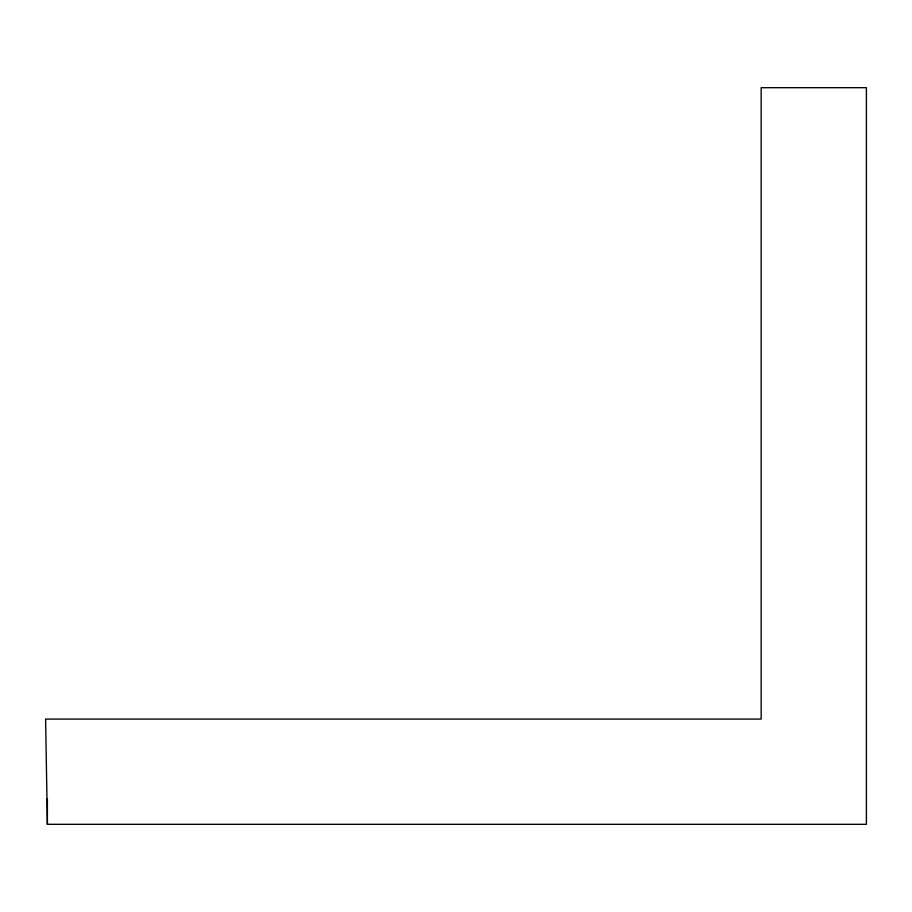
<?xml version="1.0" encoding="UTF-8"?>
<svg xmlns="http://www.w3.org/2000/svg" width="912" height="912" viewBox="0 0 912 912"><rect width="100%" height="100%" fill="white"/><g stroke="black" fill="none" stroke-linecap="round" stroke-linejoin="round"><path stroke-width="1.37" d="M47.39 824.311L866.4 824.311L866.4 87.689L761.167 87.689L761.167 719.078L45.6 719.078L47.39 824.311L47.39 798.707"/></g></svg>
